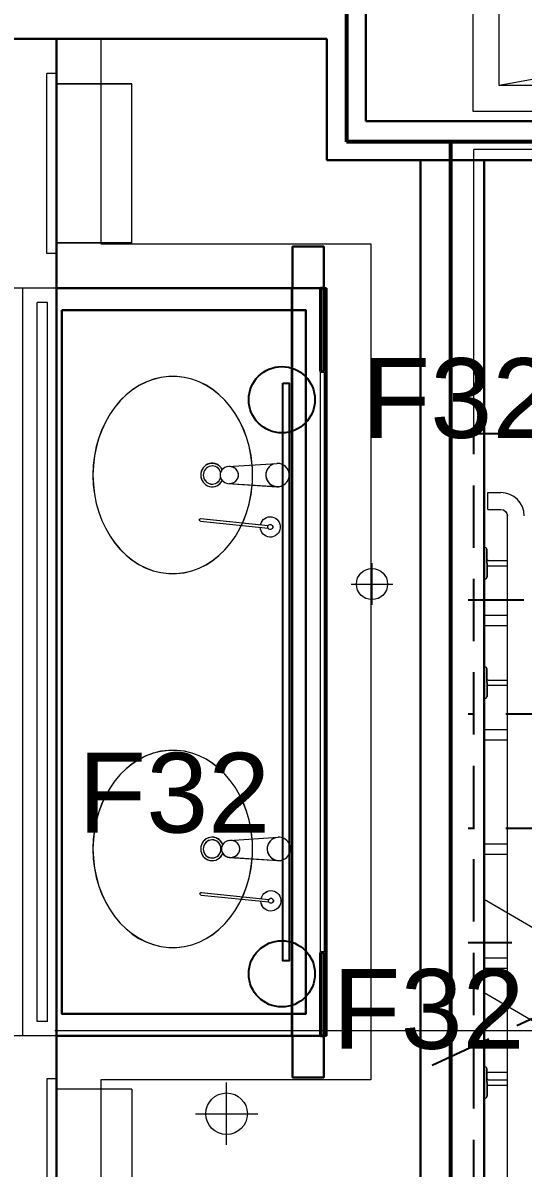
# Model space of a CAD drawing. Header units: inches. Extents: x -26575 to 27, y -11337 to 2257.
# Drawn here: x -21679.6 to -21631.5, y 653.9 to 764.2 of the extents above; entities that cross this region are included whole.
import ezdxf

# ---------------------------------------------------------------- set-up
doc = ezdxf.new("R2010")
doc.units = ezdxf.units.IN
doc.header["$LTSCALE"] = 48
doc.header["$MEASUREMENT"] = 0
for name, pattern in [('A106$0$CENTER', [2, 1.25, -0.25, 0.25, -0.25]), ('A106$0$DGN Style 5', [1334.700194, 572.014369, -762.685825]), ('A112$0$CENTER', [2, 1.25, -0.25, 0.25, -0.25]), ('A112$0$HIDDEN2', [0.1875, 0.125, -0.0625]), ('NB - 12th floor_plan$0$HIDDEN2', [0.1875, 0.125, -0.0625])]:
    doc.linetypes.add(name, pattern=pattern)
for name, color, linetype in [('A106$0$A-COUNTER', 8, 'Continuous'), ('A106$0$A-FLOR-HRAL', 8, 'Continuous'), ('A106$0$A-FLOR-OPENING', 8, 'Continuous'), ('A106$0$A-FLOR-PFIX', 8, 'Continuous'), ('A106$0$A-FLOR-SLEEVE', 8, 'Continuous'), ('A106$0$A-FLOR-SPCL', 8, 'Continuous'), ('A106$0$A-FLOR-STRS', 8, 'Continuous'), ('A106$0$A-GRID-GRDP0-15', 8, 'Continuous'), ('A106$0$A-HVAC-RDFF', 8, 'Continuous'), ('A106$0$A-WALL-FULL-INTR', 8, 'Continuous'), ('A106$0$bc105-11 - A-WALL-FIRE', 8, 'Continuous'), ('A106$0$bc105-11 - M-HVAC-Supp', 8, 'Continuous'), ('A106$0$Level 30', 8, 'Continuous'), ('A112$0$A-COUNTER', 8, 'Continuous'), ('A112$0$A-FLOR-HRAL', 8, 'Continuous'), ('A112$0$A-FLOR-OPENING', 8, 'Continuous'), ('A112$0$A-FLOR-OPENING-STAIR D', 8, 'A112$0$HIDDEN2'), ('A112$0$A-FLOR-PFIX', 8, 'Continuous'), ('A112$0$A-FLOR-SLEEVE', 8, 'Continuous'), ('A112$0$A-FLOR-SPCL', 8, 'Continuous'), ('A112$0$A-FLOR-STRS', 8, 'Continuous'), ('A112$0$A-GRID-GRDP0-15', 8, 'Continuous'), ('A112$0$A-HVAC-RDFF', 8, 'Continuous'), ('A112$0$A-WALL-FULL-INTR', 8, 'Continuous'), ('A112$0$bc112 - A-WALL-FIRE', 8, 'Continuous'), ('A112$0$Level 30', 8, 'Continuous'), ('A112$0$M-HVAC-Supp', 8, 'Continuous'), ('A612$0$A-CLNG-LITE', 3, 'Continuous'), ('A612$0$A-CLNG-MECH-RTRN', 8, 'Continuous'), ('A612$0$A-CLNG-MECH-SUPP', 8, 'Continuous'), ('A612$0$A-CLNG-PATT', 8, 'Continuous'), ('A612$0$A-CLNG-SFFT', 8, 'Continuous'), ('A612$0$A-FLOR-OPENING', 8, 'Continuous'), ('A612$0$A-FLOR-SLEEVE', 8, 'Continuous'), ('A612$0$M-HVAC-Supp', 8, 'Continuous'), ('E-Lite', 53, 'Continuous'), ('E-TEXT', 6, 'Continuous'), ('NB - 12th floor_plan$0$STSTAIRS1', 1, 'NB - 12th floor_plan$0$HIDDEN2'), ('XREF', 7, 'Continuous')]:
    doc.layers.add(name, color=color, linetype=linetype)
doc.styles.add('M08', font='arial.ttf', dxfattribs={"height": 7.68})

# ---------------------------------------------------------------- blocks, each defined once
blk = doc.blocks.new('*D354', base_point=(0, 0))
at = {"layer": 'A106$0$A-FLOR-SLEEVE', "linetype": 'Continuous', "lineweight": 0}
for p, q in [((0, -2), (0, 2)), ((-2, 0), (2, 0))]:
    blk.add_line(p, q, dxfattribs=at)
blk = doc.blocks.new('*U353')
at = {"layer": 'A106$0$A-FLOR-SLEEVE', "linetype": 'Continuous', "lineweight": 13}
blk.add_circle((0, 0), 1.5, dxfattribs=at)
at = {"layer": 'A106$0$A-FLOR-SLEEVE', "linetype": 'Continuous', "lineweight": 0}
blk.add_blockref('*D354', (0, 0), dxfattribs=at)
blk = doc.blocks.new('*D368', base_point=(0, 0))
at = {"layer": 'A106$0$A-FLOR-SLEEVE', "linetype": 'Continuous', "lineweight": 0}
for p, q in [((0, -3), (0, 3)), ((-3, 0), (3, 0))]:
    blk.add_line(p, q, dxfattribs=at)
blk = doc.blocks.new('*U367')
at = {"layer": 'A106$0$A-FLOR-SLEEVE', "linetype": 'Continuous', "lineweight": 13}
blk.add_circle((0, 0), 2, dxfattribs=at)
at = {"layer": 'A106$0$A-FLOR-SLEEVE', "linetype": 'Continuous', "lineweight": 0}
blk.add_blockref('*D368', (0, 0), dxfattribs=at)
blk = doc.blocks.new('*U408')
at = {"layer": 'A106$0$A-FLOR-SPCL', "linetype": 'Continuous', "lineweight": 13}
for p, q in [((1.81, 9.2), (2.75, 9.2)), ((1.81, -8.11), (1.81, 9.2)), ((2.75, -8.11), (2.75, 9.2)), ((-5.44, 8.2), (1.81, 8.2)), ((1.81, -8.11), (2.75, -8.11))]:
    blk.add_line(p, q, dxfattribs=at)
blk = doc.blocks.new('*U407')
at = {"layer": 'A106$0$A-FLOR-SPCL', "linetype": 'Continuous', "lineweight": 13}
for q in [(-3.53, 8.71), (3.72, -6.6)]:
    blk.add_line((-3.53, -6.6), q, dxfattribs=at)
blk.add_blockref('*U408', (1.91, 0.51), dxfattribs=at)
blk = doc.blocks.new('*U413')
at = {"layer": 'A106$0$A-FLOR-PFIX', "linetype": 'Continuous', "lineweight": 13}
for p, q in [((3.94, 0.42), (-2.56, -0.24)), ((3.96, 0.17), (-2.55, -0.49))]:
    blk.add_line(p, q, dxfattribs=at)
for centre, major_axis, start_param, end_param in [((-2.76, -0.38), (-0.187, 0.966), 4.749388, 10.782456), ((3.95, 0.3), (0.023, -0.121), 6.195472, 9.337065)]:
    blk.add_ellipse(centre, major_axis=major_axis, ratio=0.97753, start_param=start_param, end_param=end_param, dxfattribs=at)
at = {"layer": 'A106$0$A-FLOR-PFIX', "linetype": 'Continuous', "lineweight": 13, "extrusion": (0, 0, -1)}
blk.add_ellipse((-2.76, -0.38), major_axis=(0.047, -0.242), ratio=0.97753, dxfattribs=at)
blk = doc.blocks.new('*U414')
at = {"layer": 'A106$0$A-FLOR-PFIX', "linetype": 'Continuous', "lineweight": 13}
for p, q in [((3.94, 0.42), (-2.56, -0.24)), ((3.96, 0.17), (-2.55, -0.49))]:
    blk.add_line(p, q, dxfattribs=at)
for centre, major_axis, start_param, end_param in [((-2.76, -0.38), (-0.187, 0.966), 4.749388, 10.782456), ((3.95, 0.3), (0.023, -0.121), 6.195472, 9.337065)]:
    blk.add_ellipse(centre, major_axis=major_axis, ratio=0.97753, start_param=start_param, end_param=end_param, dxfattribs=at)
at = {"layer": 'A106$0$A-FLOR-PFIX', "linetype": 'Continuous', "lineweight": 13, "extrusion": (0, 0, -1)}
blk.add_ellipse((-2.76, -0.38), major_axis=(0.047, -0.242), ratio=0.97753, dxfattribs=at)
blk = doc.blocks.new('*U415')
at = {"layer": 'A106$0$Level 30', "linetype": 'Continuous', "lineweight": 40}
for p, q in [((-0.16, 0.86), (-0.16, 8.89)), ((-0.16, 8.89), (0.16, 8.89)), ((0.16, 8.89), (0.16, 0.86)), ((0.16, 0.86), (-0.16, 0.86))]:
    blk.add_line(p, q, dxfattribs=at)
blk = doc.blocks.new('*U416')
at = {"layer": 'A106$0$Level 30', "linetype": 'Continuous', "lineweight": 40}
for p, q in [((0.16, 4.02), (-0.16, 4.02)), ((-0.16, 4.02), (-0.16, -4.02)), ((0.16, -4.02), (0.16, 4.02)), ((-0.16, -4.02), (0.16, -4.02))]:
    blk.add_line(p, q, dxfattribs=at)
blk = doc.blocks.new('*U420')
at = {"layer": 'A106$0$A-FLOR-SPCL', "linetype": 'Continuous', "lineweight": 13}
for p, q in [((1.81, 8.11), (2.75, 8.11)), ((1.81, 8.11), (1.81, -9.2)), ((2.75, 8.11), (2.75, -9.2)), ((-5.44, -8.2), (1.81, -8.2)), ((1.81, -9.2), (2.75, -9.2))]:
    blk.add_line(p, q, dxfattribs=at)
blk = doc.blocks.new('*U419')
at = {"layer": 'A106$0$A-FLOR-SPCL', "linetype": 'Continuous', "lineweight": 13}
for q in [(3.72, 6.6), (-3.53, -8.71)]:
    blk.add_line((-3.53, 6.6), q, dxfattribs=at)
blk.add_blockref('*U420', (1.91, -0.51), dxfattribs=at)
blk = doc.blocks.new('*U385')
at = {"layer": 'A106$0$A-COUNTER', "linetype": 'Continuous', "lineweight": 30, "extrusion": (-7.22742e-37, -3.27481e-28, -1), "flags": 128}
blk.add_lwpolyline([(-1145.97, 666), (-1334, 666), (-1334, 124), (-1145.97, 124), (-1145.97, 666)], dxfattribs=at)
at = {"layer": 'A106$0$A-FLOR-PFIX', "linetype": 'Continuous', "lineweight": 13}
for p, q in [((1274, 545.49), (1311.58, 547.97)), ((1274, 532.51), (1311.58, 530.03)), ((1275, 257.49), (1312.58, 259.97)), ((1275, 244.51), (1312.58, 242.03))]:
    blk.add_line(p, q, dxfattribs=at)
at = {"layer": 'A106$0$A-FLOR-PFIX', "linetype": 'A106$0$DGN Style 5', "lineweight": 0}
for centre in [(1312.17, 539), (1313.17, 251)]:
    blk.add_arc(centre, 8.99, 105.91027, 266.21937, dxfattribs=at)
at = {"layer": 'A106$0$A-FLOR-PFIX', "linetype": 'Continuous', "lineweight": 13}
for centre in [(1312.17, 539), (1313.17, 251)]:
    blk.add_arc(centre, 8.99, 266.21937, 93.78063, dxfattribs=at)
for centre, major_axis, ratio, start_param, end_param in [((1231.47, 539), (0, -76), 0.809169, 1.671829, 7.752253), ((1275.03, 539), (7.11, 0), 0.92221, 1.713861, 4.569325), ((1231.47, 251), (0, -76), 0.809169, 1.671656, 7.753122), ((1276.03, 251), (7.11, 0), 0.92221, 1.713861, 4.569325)]:
    blk.add_ellipse(centre, major_axis=major_axis, ratio=ratio, start_param=start_param, end_param=end_param, dxfattribs=at)
at = {"layer": 'A106$0$A-FLOR-PFIX', "linetype": 'Continuous', "lineweight": 0}
for centre, major_axis, start_param, end_param in [((1261.79, 538.99), (0, 9), 5.208291, 10.500675), ((1261.79, 538.99), (0, 7), 5.027949, 10.681021), ((1261.79, 250.99), (0, 9), 5.098152, 10.610762), ((1261.79, 250.99), (0, 7), 4.747561, 10.996484)]:
    blk.add_ellipse(centre, major_axis=major_axis, ratio=0.97753, start_param=start_param, end_param=end_param, dxfattribs=at)
at = {"layer": 'A106$0$A-FLOR-PFIX', "linetype": 'A106$0$DGN Style 5', "lineweight": 0}
for centre in [(1275.03, 539), (1276.03, 251)]:
    blk.add_ellipse(centre, major_axis=(7.11, 0), ratio=0.92221, start_param=4.712389, end_param=7.853982, dxfattribs=at)
at = {"layer": 'A106$0$A-FLOR-PFIX', "linetype": 'A106$0$DGN Style 5', "lineweight": 13}
for centre in [(1231.47, 538.97), (1231.47, 251)]:
    blk.add_ellipse(centre, major_axis=(0, -76), ratio=0.809169, start_param=1.470832, end_param=1.671656, dxfattribs=at)
at = {"layer": 'A106$0$A-WALL-FULL-INTR', "linetype": 'Continuous', "lineweight": 30}
for p, q in [((656.03, 875), (1142, 875)), ((1142, 683), (1142, 875)), ((1142, 683), (1349.99, 683)), ((1349.99, 683), (1350, 107)), ((1142, 107), (1141.66, -377.94)), ((1142, 107), (1350, 107))]:
    blk.add_line(p, q, dxfattribs=at)
for points in [[(1347.81, 683), (1347.81, 715), (1323.81, 715), (1323.81, 683)], [(1347.81, 107), (1347.81, 75), (1323.81, 75), (1323.81, 107)]]:
    blk.add_3dface(points, dxfattribs=at)
at = {"layer": 'A106$0$Level 30', "linetype": 'Continuous', "lineweight": 13}
blk.add_3dface([(1345.31, 618.22), (1348.01, 618.22), (1348.01, 171.78), (1345.31, 171.78)], dxfattribs=at)
at = {"layer": 'A106$0$A-FLOR-PFIX', "linetype": 'Continuous', "lineweight": 13, "extrusion": (0, 0, -1), "xscale": 8, "yscale": 8, "zscale": 8}
for name, p in [('*U414', (-1284.49, 502.08)), ('*U413', (-1284.99, 214.08))]:
    blk.add_blockref(name, p, dxfattribs=at)
at = {"layer": 'A106$0$A-FLOR-SPCL', "linetype": 'Continuous', "lineweight": 13, "extrusion": (0, 0, -1), "xscale": 8, "yscale": 8, "zscale": 8}
for name, p in [('*U407', (-1171.71, 770.54)), ('*U419', (-1171.71, 13.21))]:
    blk.add_blockref(name, p, dxfattribs=at)
at = {"layer": 'A106$0$Level 30', "linetype": 'Continuous', "lineweight": 40, "extrusion": (0, 0, -1), "xscale": 8, "yscale": 8, "zscale": 8}
for name, p in [('*U416', (-1346.56, 650.86)), ('*U415', (-1346.56, 100.13))]:
    blk.add_blockref(name, p, dxfattribs=at)
blk = doc.blocks.new('*U439')
at = {"layer": 'A106$0$A-FLOR-HRAL', "linetype": 'Continuous', "lineweight": 0}
for p, q in [((6.85, 0.05, 0), (6.85, 10.53, 0)), ((8.8, 12.03, 0), (8.35, 12.03, 0)), ((8.8, -12.03, 0), (8.8, 12.03, 0)), ((5.85, 2.05, 0), (-8.9, 2.05, 0)), ((6.85, 0.05, 0), (6.85, -10.53, 0)), ((5.85, -1.95, 0), (-8.9, -1.95, 0)), ((8.8, -12.03, 0), (8.35, -12.03, 0))]:
    blk.add_line(p, q, dxfattribs=at)
at = {"layer": 'A106$0$A-FLOR-HRAL', "linetype": 'Continuous', "lineweight": 0, "extrusion": (0, 0, -1)}
for centre, radius, start, end in [((-8.35, 10.53, 0), 1.5, 0, 90), ((-5.85, -2.95, 0), 1, 90, 180), ((-8.35, -10.53, 0), 1.5, 270, 0)]:
    blk.add_arc(centre, radius, start, end, dxfattribs=at)
at = {"layer": 'A106$0$A-FLOR-HRAL', "linetype": 'Continuous', "lineweight": 0}
blk.add_arc((5.85, 3.05, 0), 1, 270, 0, dxfattribs=at)
blk = doc.blocks.new('A106')
at = {"layer": 'A106$0$A-FLOR-HRAL', "lineweight": 13}
for p, q in [((-21634.86, 718.97), (-21633.61, 718.97)), ((-21634.86, 717.35), (-21634.86, 718.97)), ((-21634.86, 717.35), (-21633.61, 717.35)), ((-21632.98, 678.47), (-21632.98, 716.72)), ((-21632.98, 596.6), (-21632.98, 669.47))]:
    blk.add_line(p, q, dxfattribs=at)
blk.add_arc((-21633.61, 716.72), 2.25, 360, 90, dxfattribs=at)
at = {"layer": 'A106$0$A-FLOR-HRAL', "lineweight": 13, "extrusion": (0, 0, -1)}
blk.add_arc((21633.61, 716.72), 0.625, 90, 180, dxfattribs=at)
at = {"layer": 'A106$0$A-FLOR-OPENING', "lineweight": 0}
for p in [(-21535.48, 751.99), (-21636.23, 724.66)]:
    blk.add_line(p, (-21636.23, 751.99), dxfattribs=at)
blk.add_3dface([(-21636.27, 773.66), (-21560.27, 773.66), (-21560.27, 755.66), (-21636.27, 755.66)], dxfattribs=at)
at = {"layer": 'A106$0$A-FLOR-STRS', "lineweight": 0}
for p, q in [((-21635.23, 707.16), (-21632.98, 707.16)), ((-21635.23, 696.16), (-21632.98, 696.16)), ((-21635.23, 685.16), (-21632.98, 685.16)), ((-21634.95, 663.16), (-21632.98, 663.16))]:
    blk.add_line(p, q, dxfattribs=at)
at = {"layer": 'A106$0$A-FLOR-STRS', "lineweight": 13}
for p, q in [((-21635.23, 706.16), (-21632.98, 706.16)), ((-21635.23, 695.16), (-21632.98, 695.16)), ((-21635.23, 684.16), (-21632.98, 684.16)), ((-21635.23, 684.16), (-21632.98, 684.16))]:
    blk.add_line(p, q, dxfattribs=at)
at = {"layer": 'A106$0$A-FLOR-STRS', "lineweight": 0, "elevation": 0, "flags": 128}
for points in [[(-21591.61, 654.23), (-21616.89, 669.15), (-21618.23, 667.46), (-21619.96, 672.91), (-21621.08, 671.54), (-21635.23, 679.79)], [(-21591.61, 645.23), (-21616.89, 660.15), (-21618.23, 658.46), (-21619.96, 663.91), (-21621.08, 662.54), (-21635.23, 670.79)]]:
    blk.add_lwpolyline(points, dxfattribs=at)
at = {"layer": 'A106$0$A-GRID-GRDP0-15', "linetype": 'A106$0$CENTER', "lineweight": 0}
blk.add_line((-23884.56, 667.16), (-20368.73, 667.16), dxfattribs=at)
at = {"layer": 'A106$0$A-HVAC-RDFF', "lineweight": 0}
blk.add_line((-21562.77, 771.16), (-21633.77, 758.16), dxfattribs=at)
at = {"layer": 'A106$0$A-WALL-FULL-INTR', "lineweight": 30}
for p, q in [((-21646.61, 774.77), (-21646.61, 754.74)), ((-21650.36, 762.66), (-21676.39, 762.66)), ((-21650.36, 762.66), (-21650.36, 750.99)), ((-21539.23, 754.74), (-21646.61, 754.74)), ((-21535.48, 750.99), (-21650.36, 750.99)), ((-21641.36, 750.99), (-21641.36, 550.03)), ((-21635.23, 750.99), (-21635.23, 550.03))]:
    blk.add_line(p, q, dxfattribs=at)
at = {"layer": 'A106$0$A-WALL-FULL-INTR', "lineweight": 0, "flags": 128}
for points in [[(-21672.14, 762.66), (-21672.14, 742.91), (-21646.14, 742.91)], [(-21646.14, 742.91), (-21646.14, 662.41), (-21672.14, 662.41), (-21672.18, 610.29), (-21646.18, 610.29), (-21646.13, 557.78), (-21672.14, 557.78), (-21672.14, 550.03)]]:
    blk.add_lwpolyline(points, dxfattribs=at)
at = {"layer": 'A106$0$bc105-11 - A-WALL-FIRE', "lineweight": 53}
for p, q in [((-21648.48, 776.65), (-21648.48, 752.74)), ((-21537.36, 752.74), (-21648.48, 752.74)), ((-21638.45, 752.67), (-21638.45, 546.98))]:
    blk.add_line(p, q, dxfattribs=at)
at = {"layer": 'A106$0$bc105-11 - M-HVAC-Supp', "lineweight": 13}
blk.add_3dface([(-21633.77, 771.16), (-21562.77, 771.16), (-21562.77, 758.16), (-21633.77, 758.16)], dxfattribs=at)
at = {"layer": 'A106$0$A-FLOR-HRAL', "lineweight": 0, "extrusion": (0, 0, -1), "xscale": 0.125, "yscale": 0.125, "zscale": 0.125}
for p in [(21634.09, 712.16, 0), (21634.09, 700.66, 0), (21634.09, 662.16, 0)]:
    blk.add_blockref('*U439', p, dxfattribs=at)
at = {"layer": 'A106$0$A-FLOR-SLEEVE', "lineweight": 13}
for name, p in [('*U353', (-21646.02, 710.16)), ('*U367', (-21660.02, 659.16))]:
    blk.add_blockref(name, p, dxfattribs=at)
at = {"layer": 'A106$0$A-WALL-FULL-INTR', "lineweight": 30, "xscale": 0.125, "yscale": 0.125, "zscale": 0.125}
blk.add_blockref('*U385', (-21819.14, 653.28), dxfattribs=at)
blk = doc.blocks.new('A112')
at = {"layer": 'A112$0$A-COUNTER', "lineweight": 30, "flags": 128}
blk.add_lwpolyline([(-21675.89, 736.53), (-21652.39, 736.53), (-21652.39, 668.78), (-21675.89, 668.78), (-21675.89, 736.53)], dxfattribs=at)
at = {"layer": 'A112$0$A-FLOR-HRAL', "lineweight": 13}
for p, q in [((-21634.86, 718.97), (-21633.61, 718.97)), ((-21634.86, 717.35), (-21634.86, 718.97)), ((-21634.86, 717.35), (-21633.61, 717.35)), ((-21632.98, 596.6), (-21632.98, 716.72))]:
    blk.add_line(p, q, dxfattribs=at)
at = {"layer": 'A112$0$A-FLOR-HRAL', "lineweight": 0}
for p, q in [((-21635.19, 713.66), (-21635.14, 713.66)), ((-21635.19, 710.66), (-21635.19, 713.66)), ((-21634.95, 712.17), (-21634.95, 713.48)), ((-21634.82, 712.42), (-21632.98, 712.42)), ((-21634.95, 712.17), (-21634.95, 710.84)), ((-21634.82, 711.92), (-21632.98, 711.92)), ((-21635.19, 710.66), (-21635.14, 710.66)), ((-21635.19, 702.16), (-21635.14, 702.16)), ((-21635.19, 699.16), (-21635.19, 702.16)), ((-21634.95, 700.67), (-21634.95, 701.98)), ((-21634.95, 700.67), (-21634.95, 699.34)), ((-21634.82, 700.92), (-21632.98, 700.92)), ((-21634.82, 700.42), (-21632.98, 700.42)), ((-21635.19, 699.16), (-21635.14, 699.16)), ((-21635.19, 663.66), (-21635.14, 663.66)), ((-21635.19, 660.66), (-21635.19, 663.66)), ((-21634.95, 662.17), (-21634.95, 663.48)), ((-21634.95, 662.17), (-21634.95, 660.84)), ((-21634.82, 662.42), (-21632.98, 662.42)), ((-21634.82, 661.92), (-21632.98, 661.92)), ((-21635.19, 660.66), (-21635.14, 660.66))]:
    blk.add_line(p, q, dxfattribs=at)
at = {"layer": 'A112$0$A-FLOR-HRAL', "lineweight": 13}
blk.add_arc((-21633.61, 716.72), 2.25, 360, 90, dxfattribs=at)
at = {"layer": 'A112$0$A-FLOR-HRAL', "lineweight": 13, "extrusion": (0, 0, -1)}
blk.add_arc((21633.61, 716.72), 0.625, 90, 180, dxfattribs=at)
at = {"layer": 'A112$0$A-FLOR-HRAL', "lineweight": 0}
for centre, radius, start, end in [((-21635.14, 713.48), 0.188, 0, 90), ((-21634.82, 711.79), 0.125, 90, 180), ((-21635.14, 710.84), 0.188, 270, 0), ((-21635.14, 701.98), 0.188, 0, 90), ((-21634.82, 700.29), 0.125, 90, 180), ((-21635.14, 699.34), 0.188, 270, 0), ((-21635.14, 663.48), 0.188, 0, 90), ((-21634.82, 661.79), 0.125, 90, 180), ((-21635.14, 660.84), 0.188, 270, 0)]:
    blk.add_arc(centre, radius, start, end, dxfattribs=at)
at = {"layer": 'A112$0$A-FLOR-HRAL', "lineweight": 0, "extrusion": (0, 0, -1)}
for centre in [(21634.82, 712.54), (21634.82, 701.04), (21634.82, 662.54)]:
    blk.add_arc(centre, 0.125, 270, 0, dxfattribs=at)
at = {"layer": 'A112$0$A-FLOR-OPENING', "lineweight": 0}
for p in [(-21535.48, 751.99), (-21636.23, 724.66), (-21535.48, 751.99), (-21535.48, 751.99)]:
    blk.add_line(p, (-21636.23, 751.99), dxfattribs=at)
blk.add_3dface([(-21636.27, 773.66), (-21560.27, 773.66), (-21560.27, 755.66), (-21636.27, 755.66)], dxfattribs=at)
at = {"layer": 'A112$0$A-FLOR-OPENING-STAIR D'}
blk.add_3dface([(-21636.23, 724.66), (-21539.23, 724.66), (-21539.23, 586.66), (-21636.23, 586.66)], dxfattribs=at)
at = {"layer": 'A112$0$A-FLOR-PFIX', "lineweight": 13}
for p, q in [((-21659.89, 721.47), (-21655.19, 721.78)), ((-21659.89, 719.85), (-21655.19, 719.54)), ((-21662.54, 716.22), (-21656.03, 715.55)), ((-21662.51, 716.47), (-21656.01, 715.8)), ((-21659.76, 685.47), (-21655.07, 685.78)), ((-21659.76, 683.85), (-21655.07, 683.54)), ((-21662.45, 680.47), (-21655.95, 679.8)), ((-21662.47, 680.22), (-21655.97, 679.55))]:
    blk.add_line(p, q, dxfattribs=at)
at = {"layer": 'A112$0$A-FLOR-PFIX', "lineweight": 0}
for centre in [(-21655.12, 720.66), (-21654.99, 684.66)]:
    blk.add_arc(centre, 1.12, 105.9103, 266.2194, dxfattribs=at)
at = {"layer": 'A112$0$A-FLOR-PFIX', "lineweight": 13}
for centre in [(-21655.12, 720.66), (-21654.99, 684.66)]:
    blk.add_arc(centre, 1.12, 266.2194, 93.7806, dxfattribs=at)
for centre, major_axis, ratio, start_param, end_param in [((-21665.2, 720.66), (0, -9.5), 0.809169, 1.671829, 7.752253), ((-21659.76, 720.66), (0.888, 0), 0.92221, 1.713861, 4.569325), ((-21665.2, 720.66), (0, -9.5), 0.809169, 1.470832, 1.671656), ((-21665.2, 684.66), (0, -9.5), 0.809169, 1.671656, 7.753122), ((-21659.63, 684.66), (0.888, 0), 0.92221, 1.713861, 4.569325), ((-21665.2, 684.66), (0, -9.5), 0.809169, 1.470832, 1.671656)]:
    blk.add_ellipse(centre, major_axis=major_axis, ratio=ratio, start_param=start_param, end_param=end_param, dxfattribs=at)
at = {"layer": 'A112$0$A-FLOR-PFIX', "lineweight": 0}
for centre, major_axis, ratio, start_param, end_param in [((-21661.41, 720.66), (0, 1.13), 0.97753, 5.208291, 10.500675), ((-21661.41, 720.66), (0, 0.875), 0.97753, 5.027949, 10.681021), ((-21659.76, 720.66), (0.888, 0), 0.92221, 4.712389, 7.853982), ((-21661.41, 684.66), (0, 1.13), 0.97753, 5.098152, 10.610762), ((-21661.41, 684.66), (0, 0.875), 0.97753, 4.747561, 10.996484), ((-21659.63, 684.66), (0.888, 0), 0.92221, 4.712389, 7.853982)]:
    blk.add_ellipse(centre, major_axis=major_axis, ratio=ratio, start_param=start_param, end_param=end_param, dxfattribs=at)
at = {"layer": 'A112$0$A-FLOR-PFIX', "lineweight": 13, "extrusion": (0, 0, -1)}
for centre, major_axis, start_param, end_param in [((-21662.52, 716.34), (-0.023, -0.121), 6.195472, 9.337065), ((-21655.82, 715.66), (0.187, 0.966), 4.749388, 10.782456), ((-21662.46, 680.34), (-0.023, -0.121), 6.195472, 9.337065), ((-21655.76, 679.66), (0.187, 0.966), 4.749388, 10.782456)]:
    blk.add_ellipse(centre, major_axis=major_axis, ratio=0.97753, start_param=start_param, end_param=end_param, dxfattribs=at)
at = {"layer": 'A112$0$A-FLOR-PFIX', "lineweight": 13}
for centre in [(-21655.82, 715.66), (-21655.76, 679.66)]:
    blk.add_ellipse(centre, major_axis=(-0.047, -0.242), ratio=0.97753, dxfattribs=at)
at = {"layer": 'A112$0$A-FLOR-SLEEVE', "lineweight": 0}
for p, q in [((-21646.02, 708.16), (-21646.02, 712.16)), ((-21648.02, 710.16), (-21644.02, 710.16)), ((-21660.02, 656.16), (-21660.02, 662.16)), ((-21663.02, 659.16), (-21657.02, 659.16))]:
    blk.add_line(p, q, dxfattribs=at)
at = {"layer": 'A112$0$A-FLOR-SLEEVE', "lineweight": 13}
for centre, radius in [((-21646.02, 710.16), 1.5), ((-21660.02, 659.16), 2)]:
    blk.add_circle(centre, radius, dxfattribs=at)
at = {"layer": 'A112$0$A-FLOR-SPCL', "lineweight": 13}
for p, q in [((-21676.39, 759.32), (-21677.33, 759.32)), ((-21677.33, 742), (-21677.33, 759.32)), ((-21676.39, 742.01), (-21676.39, 759.32)), ((-21669.14, 758.32), (-21676.39, 758.32)), ((-21669.14, 743), (-21669.14, 758.32)), ((-21669.14, 743), (-21676.39, 743)), ((-21676.39, 742.01), (-21677.33, 742)), ((-21676.39, 662.53), (-21677.33, 662.53)), ((-21677.33, 662.53), (-21677.33, 645.22)), ((-21676.39, 662.53), (-21676.39, 645.22)), ((-21669.14, 661.53), (-21676.39, 661.53)), ((-21669.14, 661.53), (-21669.14, 646.22))]:
    blk.add_line(p, q, dxfattribs=at)
at = {"layer": 'A112$0$A-FLOR-STRS', "lineweight": 0}
for p, q in [((-21635.23, 707.16), (-21632.98, 707.16)), ((-21635.23, 696.16), (-21632.98, 696.16)), ((-21635.23, 685.16), (-21632.98, 685.16)), ((-21635.23, 674.16), (-21632.98, 674.16)), ((-21634.95, 663.16), (-21632.98, 663.16))]:
    blk.add_line(p, q, dxfattribs=at)
at = {"layer": 'A112$0$A-FLOR-STRS', "lineweight": 13}
for p, q in [((-21635.23, 706.16), (-21632.98, 706.16)), ((-21635.23, 695.16), (-21632.98, 695.16)), ((-21635.23, 684.16), (-21632.98, 684.16)), ((-21635.23, 684.16), (-21632.98, 684.16)), ((-21635.23, 673.16), (-21632.98, 673.16)), ((-21635.23, 673.16), (-21632.98, 673.16))]:
    blk.add_line(p, q, dxfattribs=at)
at = {"layer": 'A112$0$A-GRID-GRDP0-15', "linetype": 'A112$0$CENTER', "lineweight": 0}
blk.add_line((-23884.56, 667.16), (-20368.73, 667.16), dxfattribs=at)
at = {"layer": 'A112$0$A-HVAC-RDFF', "lineweight": 0}
blk.add_line((-21562.77, 771.16), (-21633.77, 758.16), dxfattribs=at)
at = {"layer": 'A112$0$A-WALL-FULL-INTR', "lineweight": 30}
for p, q in [((-21646.61, 774.77), (-21646.61, 754.74)), ((-21737.13, 762.66), (-21676.39, 762.66)), ((-21650.36, 762.66), (-21676.39, 762.66)), ((-21676.39, 738.66), (-21676.39, 762.66)), ((-21650.36, 762.66), (-21650.36, 750.99)), ((-21539.23, 754.74), (-21646.61, 754.74)), ((-21535.48, 750.99), (-21650.36, 750.99)), ((-21535.48, 750.99), (-21650.36, 750.99)), ((-21535.48, 750.99), (-21650.36, 750.99)), ((-21641.36, 750.99), (-21641.36, 550.03)), ((-21635.23, 750.99), (-21635.23, 550.03)), ((-21676.39, 738.66), (-21650.39, 738.66)), ((-21650.39, 738.66), (-21650.39, 666.66)), ((-21676.39, 666.66), (-21676.43, 606.04)), ((-21676.39, 666.66), (-21650.39, 666.66))]:
    blk.add_line(p, q, dxfattribs=at)
at = {"layer": 'A112$0$A-WALL-FULL-INTR', "lineweight": 0, "flags": 128}
for points in [[(-21672.14, 762.66), (-21672.14, 742.91), (-21646.14, 742.91)], [(-21646.14, 742.91), (-21646.14, 662.41), (-21672.14, 662.41), (-21672.18, 610.29), (-21646.18, 610.29), (-21646.13, 557.78), (-21672.14, 557.78), (-21672.14, 550.03)]]:
    blk.add_lwpolyline(points, dxfattribs=at)
at = {"layer": 'A112$0$A-WALL-FULL-INTR', "lineweight": 30}
for points in [[(-21650.66, 738.66), (-21650.66, 742.66), (-21653.66, 742.66), (-21653.66, 738.66)], [(-21650.66, 666.66), (-21650.66, 662.66), (-21653.66, 662.66), (-21653.66, 666.66)]]:
    blk.add_3dface(points, dxfattribs=at)
at = {"layer": 'A112$0$bc112 - A-WALL-FIRE', "lineweight": 53}
for p, q in [((-21648.48, 776.65), (-21648.48, 752.74)), ((-21537.36, 752.74), (-21648.48, 752.74)), ((-21638.45, 752.74), (-21638.45, 546.98))]:
    blk.add_line(p, q, dxfattribs=at)
at = {"layer": 'A112$0$Level 30', "lineweight": 40}
for p, q in [((-21650.97, 738.66), (-21650.66, 738.66)), ((-21650.97, 730.62), (-21650.97, 738.66)), ((-21650.66, 738.66), (-21650.66, 730.62)), ((-21650.66, 730.62), (-21650.97, 730.62)), ((-21650.66, 674.69), (-21650.97, 674.69)), ((-21650.97, 674.69), (-21650.97, 666.66)), ((-21650.66, 666.66), (-21650.66, 674.69)), ((-21650.97, 666.66), (-21650.66, 666.66))]:
    blk.add_line(p, q, dxfattribs=at)
at = {"layer": 'A112$0$Level 30', "lineweight": 13}
blk.add_3dface([(-21650.97, 730.56), (-21650.64, 730.56), (-21650.64, 674.76), (-21650.97, 674.76)], dxfattribs=at)
at = {"layer": 'A112$0$M-HVAC-Supp', "lineweight": 13, "ltscale": 0.131691}
blk.add_3dface([(-21633.77, 771.16), (-21562.77, 771.16), (-21562.77, 758.16), (-21633.77, 758.16)], dxfattribs=at)
blk = doc.blocks.new('A612')
at = {"layer": 'A612$0$A-CLNG-LITE', "lineweight": 0}
for p, q in [((-21653.66, 738.66), (-21653.66, 666.66)), ((-21650.51, 738.66), (-21650.51, 666.66))]:
    blk.add_line(p, q, dxfattribs=at)
at = {"layer": 'A612$0$A-CLNG-MECH-RTRN', "lineweight": 0}
blk.add_line((-21737.14, 762.66, 0), (-21676.38, 762.66, 0), dxfattribs=at)
at = {"layer": 'A612$0$A-CLNG-MECH-SUPP', "lineweight": 0}
for p, q in [((-21676.38, 738.66, 0), (-21679.63, 738.66, 0)), ((-21679.63, 666.66, 0), (-21679.63, 738.66, 0)), ((-21676.38, 666.6, 0), (-21676.38, 738.66, 0)), ((-21677.26, 737.28, 0), (-21678.26, 737.28, 0)), ((-21678.26, 668.03, 0), (-21678.26, 737.28, 0)), ((-21677.26, 668.03, 0), (-21677.26, 737.28, 0)), ((-21677.26, 668.03, 0), (-21678.26, 668.03, 0)), ((-21676.38, 666.66, 0), (-21679.63, 666.66, 0))]:
    blk.add_line(p, q, dxfattribs=at)
at = {"layer": 'A612$0$A-CLNG-PATT', "lineweight": 0}
for p, q in [((-21676.38, 738.66, 0), (-21737.14, 738.66, 0)), ((-21676.38, 738.66, 0), (-21676.38, 666.66, 0)), ((-21676.38, 666.66, 0), (-21737.14, 666.66, 0))]:
    blk.add_line(p, q, dxfattribs=at)
at = {"layer": 'A612$0$A-CLNG-SFFT', "lineweight": 30}
blk.add_line((-21676.39, 738.66), (-21676.39, 666.66), dxfattribs=at)
at = {"layer": 'A612$0$A-CLNG-SFFT', "lineweight": 0}
blk.add_line((-21653.79, 738.66), (-21653.79, 666.66), dxfattribs=at)
at = {"layer": 'A612$0$A-FLOR-OPENING', "lineweight": 0}
for p in [(-21535.48, 751.99), (-21636.23, 724.66), (-21535.48, 751.99), (-21535.48, 751.99)]:
    blk.add_line(p, (-21636.23, 751.99), dxfattribs=at)
blk.add_3dface([(-21636.27, 773.66), (-21560.27, 773.66), (-21560.27, 755.66), (-21636.27, 755.66)], dxfattribs=at)
at = {"layer": 'A612$0$A-FLOR-SLEEVE', "lineweight": 0}
for p, q in [((-21646.02, 708.16), (-21646.02, 712.16)), ((-21648.02, 710.16), (-21644.02, 710.16)), ((-21660.02, 656.16), (-21660.02, 662.16)), ((-21663.02, 659.16), (-21657.02, 659.16))]:
    blk.add_line(p, q, dxfattribs=at)
at = {"layer": 'A612$0$A-FLOR-SLEEVE', "lineweight": 13}
for centre, radius in [((-21646.02, 710.16), 1.5), ((-21660.02, 659.16), 2)]:
    blk.add_circle(centre, radius, dxfattribs=at)
at = {"layer": 'A612$0$M-HVAC-Supp', "lineweight": 13, "ltscale": 0.131691}
blk.add_3dface([(-21633.77, 771.16), (-21562.77, 771.16), (-21562.77, 758.16), (-21633.77, 758.16)], dxfattribs=at)
blk = doc.blocks.new('NB - 12th floor_plan')
at = {"layer": 'NB - 12th floor_plan$0$STSTAIRS1'}
for p, q in [((-21586.39, 708.62), (-21636.75, 708.62)), ((-21591.14, 697.62), (-21636.75, 697.62)), ((-21591.14, 686.62), (-21636.75, 686.62)), ((-21614.54, 675.62), (-21636.75, 675.62))]:
    blk.add_line(p, q, dxfattribs=at)
blk.add_lwpolyline([(-21640.22, 663.85), (-21616.43, 674.94), (-21614.74, 671.32), (-21612.93, 672.16), (-21616.31, 679.41), (-21614.49, 680.26), (-21612.8, 676.63), (-21588.38, 688.02)], dxfattribs=at)

msp = doc.modelspace()

# ---------------------------------------------------------------- linework, layer by layer
at = {"layer": 'E-Lite', "elevation": 0}
msp.add_lwpolyline([(-21654.62, 729.51), (-21654.01, 729.51), (-21654.01, 673.89), (-21654.62, 673.89)], close=True, dxfattribs=at)
at = {"layer": 'E-Lite'}
for centre in [(-21654.7, 727.91), (-21654.7, 672.63)]:
    msp.add_circle(centre, 3.19, dxfattribs=at)

# ---------------------------------------------------------------- block references
at = {"layer": 'XREF'}
for name in ['A106', 'A112', 'NB - 12th floor_plan', 'A612']:
    msp.add_blockref(name, (0, 0), dxfattribs=at)

# ---------------------------------------------------------------- texts
at = {"layer": 'E-TEXT', "style": 'M08'}
for p in [(-21646.96, 724.23), (-21674.31, 686.23), (-21649.82, 665.41)]:
    msp.add_text('F32', height=7.68, dxfattribs=at).set_placement(p)

doc.saveas('drawing.dxf')
